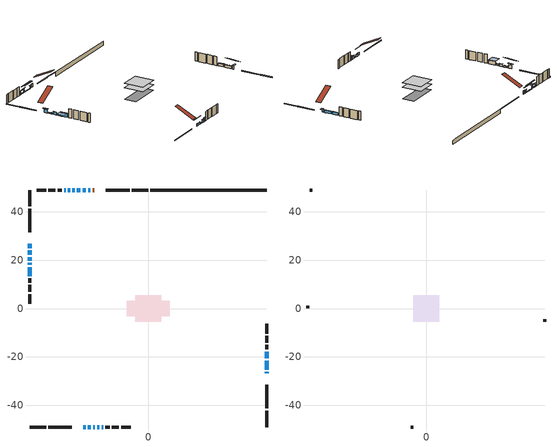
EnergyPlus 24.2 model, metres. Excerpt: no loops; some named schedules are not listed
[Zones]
conditioned space
 floor adiabatic (AdiabaticFloorConstruction): -5.48,-5.48 -5.48,5.48 5.48,5.48 5.48,-5.48 z3.05
 floor foundation (Slab1 construction): -8.9,-3.14 -8.9,3.14 8.9,3.14 8.9,-3.14 z-1.6
 wall outside (RimJoist1 construction): -0.05,49.04 -6.79,49.04 / -49.04,-49.04 -42.3,-49.04 / -49.04,49.04 -49.04,42.3 / 49.04,-49.04 49.04,-42.3 z0.61:0.91
 wall outside (RimJoist2 construction): -7.72,49.04 -17.53,49.04 / -41.37,-49.04 -31.55,-49.04 / -49.04,41.37 -49.04,31.55 / 49.04,-41.37 49.04,-31.55 z0.61:0.91
 wall outside (AdiabaticWallConstruction 1): -22.29,49.04 -23.01,49.04 z0.61:2.64
 wall outside (AdiabaticWallConstruction): 49.04,-26.8 49.04,-26.19 / -49.04,26.8 -49.04,24.97 / -19.33,-49.04 -18.72,-49.04 z0.61:2.44; -26.8,-49.04 -25.88,-49.04 / -23.94,49.04 -24.86,49.04 / -21.17,-49.04 -20.25,-49.04 / -49.04,21.29 -49.04,19.86 / 49.04,-25.26 49.04,-21.6 / 49.04,-20.68 49.04,-17.83 / -30.48,49.04 -31.4,49.04 z0.61:2.03; -24.96,-49.04 -23.74,-49.04 z0.61:1.68; -22.81,-49.04 -22.1,-49.04 / -25.78,49.04 -27.2,49.04 / -28.13,49.04 -29.55,49.04 z0.61:0.92; -49.04,24.04 -49.04,22.21 z0.61:1.22; -49.04,18.93 -49.04,18.02 / -34.17,49.04 -34.78,49.04 z0.61:1.53; -32.32,49.04 -33.24,49.04 z0.61:1.07; -49.04,17.09 -49.04,13.43 z0.61:2.64
 wall outside (Wall1 construction): -35.71,49.04 -37.54,49.04 / -17.79,-49.04 -15.96,-49.04 / -49.04,12.5 -49.04,10.67 / 49.04,-16.9 49.04,-15.07 z0.61:5.49
 wall outside (Wall2 construction): -38.47,49.04 -41.32,49.04 / -15.03,-49.04 -12.18,-49.04 / -49.04,9.74 -49.04,6.89 / 49.04,-14.14 49.04,-11.29 z0.61:5.49
 wall outside (Wall3 construction): -42.25,49.04 -46.24,49.04 / -11.25,-49.04 -7.25,-49.04 / -49.04,5.96 -49.04,1.97 / 49.04,-10.36 49.04,-6.37 z0.61:5.49
 wall foundation (FoundationWall1 construction): 0.88,49.04,-1.6 0.88,49.04,0.61 44.22,49.04,0.61 44.22,49.04,0.43 49.04,49.04,0.43 49.04,49.04,-1.6
 window (WindowConstruction 15): 49.04,-26.8 49.04,-26.19 z0.61:2.44
 window (WindowConstruction 6): -26.8,-49.04 -25.89,-49.04 z0.61:2.03
 window (WindowConstruction 7): -24.96,-49.04 -23.74,-49.04 z0.61:1.68
 window (WindowConstruction 8): -22.81,-49.04 -22.1,-49.04 z0.61:0.91
 window (WindowConstruction 9): -49.04,26.8 -49.04,24.97 z0.61:2.44
 window (WindowConstruction 10): -49.04,24.04 -49.04,22.21 z0.61:1.22
 window (WindowConstruction 11): -23.94,49.04 -24.85,49.04 z0.61:2.03
 window (WindowConstruction 12): -21.17,-49.04 -20.26,-49.04 z0.61:2.03
 window (WindowConstruction 13): -49.04,21.28 -49.04,19.86 z0.61:2.03
 window (WindowConstruction 14): -49.04,18.93 -49.04,18.02 z0.61:1.52
 window (WindowConstruction 16): -19.33,-49.04 -18.72,-49.04 z0.61:2.44
 window (WindowConstruction 17): -25.78,49.04 -27.2,49.04 z0.61:0.91
 window (WindowConstruction 18): -28.13,49.04 -29.55,49.04 z0.61:0.91
 window (WindowConstruction): 49.04,-25.26 49.04,-21.6 z0.61:2.03
 window (WindowConstruction 1): 49.04,-20.68 49.04,-17.83 z0.61:2.03
 window (WindowConstruction 2): -30.48,49.04 -31.4,49.04 z0.61:2.03
 window (WindowConstruction 3): -32.33,49.04 -33.24,49.04 z0.61:1.07
 window (WindowConstruction 4): -34.17,49.04 -34.78,49.04 z0.61:1.52
 window (WindowConstruction 5): -49.04,17.09 -49.04,13.43 z0.61:2.64
 door (Door): -22.29,49.04 -23.01,49.04 z0.61:2.64
 ceiling adiabatic (AdiabaticFloorConstruction): 5.48,-5.48 5.48,5.48 -5.48,5.48 -5.48,-5.48 z3.05
attic - vented
 floor to conditioned space (Floor1 construction Reversed): -5.48,-5.48 -5.48,5.48 5.48,5.48 5.48,-5.48 z5.49
 wall outside (Wall4 construction): -47.17,49.04 -48.11,49.04 / -6.33,-49.04 -5.39,-49.04 / -49.04,1.04 -49.04,0.1 / 49.04,-5.44 49.04,-4.5 z0.61:5.49
 roof outside (Roof1 construction): -21.36,49.04,5.49 -21.36,38.68,10.67 -18.46,38.68,10.67 -18.46,49.04,5.49; -27.73,-49.04,5.49 -27.73,-38.68,10.67 -30.63,-38.68,10.67 -30.63,-49.04,5.49; -49.04,27.73,5.49 -38.68,27.73,10.67 -38.68,30.63,10.67 -49.04,30.63,5.49; 49.04,-27.73,5.49 38.68,-27.73,10.67 38.68,-30.63,10.67 49.04,-30.63,5.49
shading: 49.04,-26.01 49.04,-26.98 50.87,-26.98 50.87,-26.01 z2.62; -22.84,-49.04 -29.85,-49.04 -29.85,-49.22 -22.84,-49.22 z5.08; -23.56,-49.04 -25.14,-49.04 -25.14,-49.34 -23.56,-49.34 z1.86; -21.92,-49.04 -22.99,-49.04 -22.99,-49.34 -21.92,-49.34 z1.09; -49.04,24.36 -49.04,27.41 -49.65,27.41 -49.65,24.36 z3.05; -49.04,22.12 -49.04,24.13 -49.65,24.13 -49.65,22.12 z1.31; -25.15,49.04 -23.64,49.04 -23.64,49.22 -25.15,49.22 z2.33; -19.96,-49.04 -21.47,-49.04 -21.47,-49.22 -19.96,-49.22 z2.33; -49.04,19.68 -49.04,21.46 -49.22,21.46 -49.22,19.68 z2.21; -49.04,17.84 -49.04,19.11 -49.22,19.11 -49.22,17.84 z1.7; -18.54,-49.04 -19.51,-49.04 -19.51,-49.65 -18.54,-49.65 z2.62; -30.25,49.04 -22.73,49.04 -22.73,49.22 -30.25,49.22 z3.97; -33.21,49.04 -24.47,49.04 -24.47,49.22 -33.21,49.22 z4.58; 49.04,-21.51 49.04,-25.35 49.65,-25.35 49.65,-21.51 z2.12; 49.04,-17.74 49.04,-20.77 49.65,-20.77 49.65,-17.74 z2.12; -32.31,49.04 -29.57,49.04 -29.57,49.22 -32.31,49.22 z2.94; -34.76,49.04 -30.8,49.04 -30.8,49.22 -34.76,49.22 z2.59; -34.96,49.04 -33.99,49.04 -33.99,49.34 -34.96,49.34 z1.7; -49.04,13.25 -49.04,17.27 -52.7,17.27 -52.7,13.25 z2.82
[Building]
Building 1: Terrain=Suburbs
[Site:Location]
Windsor AP_ON: Latitude {deg}=42.28; Longitude {deg}=-82.96; Time Zone {hr}=-5; Elevation {m}=190; Keep Site Location Information=Yes
[Site:GroundTemperature:Shallow]
6.34957, 4.46684, 4.31606, 5.20952, 8.79623, 12.3662, 15.4612, 17.4219, 17.5884, 15.9938, 12.9777, 9.51722
[Site:WaterMainsTemperature]
Calculation Method=Schedule; Temperature Schedule=mains temperature schedule
[Material] Roughness=Rough; Thermal Absorptance=0.9
Name | Thickness {m} | Conductivity {W/m-K} | Density {kg/m3} | Specific Heat {J/kg-K} | Solar Absorptance | Visible Absorptance
asphalt or fiberglass shingles | 0.00635 | 0.162714 | 1121.4 | 1465.45 | 0.4 | 0.4
ceiling loosefill ins | 0.169333 | 0.0480833 | 16.02 | 1046.75 | 0.7 | 0.7
ceiling stud and cavity | 0.1397 | 0.483755 | 65.682 | 1177.47 | 0.7 | 0.7
concrete 4.0 in. | 0.1016 | 1.803125 | 2242.8 | 837.4 | 0.7 | 0.7
concrete 8.0 in. | 0.2032 | 1.803125 | 2242.8 | 837.4 | 0.7 | 0.7
door material | 0.04445 | 0.053851 | 512.64 | 1214.23 | 0.7 | 0.7
exterior vertical ins | 0.108984 | 0.029427 | 32.04 | 1214.23 | 0.7 | 0.7
floor covering | 0.0127 | 0.0433444 | 54.468 | 1339.84 | 0.6 | 0.6
floor rigid ins; wall rigid ins | 0.512978 | 0.029427 | 32.04 | 1214.23 | 0.7 | 0.7
floor stud and cavity | 0.1397 | 1.75129 | 37.0049 | 1207.88 | 0.7 | 0.7
furniture material conditioned space 1 | 0.1524 | 0.115458 | 640.8 | 1214.23 | 0.6 | 0.6
gypsum board | 0.0127 | 0.160291 | 801 | 837.4 | 0.6 | 0.6
gypsum board 1 | 0.0127 | 0.160291 | 801 | 837.4 | 0.7 | 0.7
osb sheathing 0.5 in. | 0.0127 | 0.115458 | 512.64 | 1214.23 | 0.7 | 0.7
osb sheathing 0.75 in. | 0.01905 | 0.115458 | 512.64 | 1214.23 | 0.7 | 0.7
osb sheathing 2.0 in. | 0.0508 | 0.115458 | 512.64 | 1214.23 | 0.7 | 0.7
rim joist rigid ins | 0.051816 | 0.029427 | 32.04 | 1214.23 | 0.7 | 0.7
rim joist stud and cavity | 0.0508 | 0.241261 | 125.044 | 1163.47 | 0.6 | 0.6
rim joist stud and cavity 1 | 0.0508 | 0.632955 | 125.044 | 1163.47 | 0.6 | 0.6
wall stud and cavity | 0.1397 | 0.081123 | 139.0536 | 1170.24 | 0.7 | 0.7
wall stud and cavity 1 | 0.1397 | 0.100175 | 139.0536 | 1170.24 | 0.7 | 0.7
wall stud and cavity 2 | 0.1397 | 0.0819611 | 139.0536 | 1170.24 | 0.7 | 0.7
wall stud and cavity 3 | 0.0889 | 6.9971 | 50.32683 | 1063.81 | 0.6 | 0.6
wall stud and cavity 4 | 0.0889 | 0.380278 | 52.3479 | 1209.89 | 0.7 | 0.7
wall stud and cavity 5 | 0.0889 | 0.391764 | 83.0341 | 1211.67 | 0.7 | 0.7
wood siding | 0.0254 | 0.102417 | 544.68 | 1172.36 | 0.4 | 0.4
wood siding 1 | 0.00254 | 0.102417 | 544.68 | 1172.36 | 0.4 | 0.4
wood siding 2; wood siding 3; wood siding 4 | 0.0254 | 0.102417 | 544.68 | 1172.36 | 0.7 | 0.7
[WindowMaterial:SimpleGlazingSystem]
Name | U-Factor {W/m2-K} | Solar Heat Gain Coefficient
WindowMaterial | 2.17013 | 0.66
WindowMaterial 1 | 2.18206 | 0.65
WindowMaterial 10 | 2.4035 | 0.55
WindowMaterial 11 | 2.57724 | 0.47
WindowMaterial 12 | 2.3524 | 0.59
WindowMaterial 13 | 2.847517 | 0.29
WindowMaterial 2 | 2.46539 | 0.52
WindowMaterial 3 | 2.70386 | 0.39
WindowMaterial 4 | 2.53579 | 0.47
WindowMaterial 5 | 2.398955 | 0.56
WindowMaterial 6 | 2.515354 | 0.49
WindowMaterial 7 | 2.685694 | 0.26
WindowMaterial 8 | 2.32571 | 0.59
WindowMaterial 9 | 2.51649 | 0.49
[Construction]
AdiabaticFloorConstruction: floor stud and cavity, floor rigid ins, osb sheathing 0.75 in., floor covering
AdiabaticWallConstruction: wood siding 3, wall rigid ins, wall stud and cavity 4, gypsum board
AdiabaticWallConstruction 1: wood siding 4, wall rigid ins, wall stud and cavity 4, gypsum board
Door: door material
Floor1 construction Reversed: gypsum board, ceiling stud and cavity, ceiling loosefill ins
FoundationWall1 construction: concrete 8.0 in., gypsum board 1
furniture construction conditioned space 1: furniture material conditioned space 1
PartitionWallConstruction: gypsum board, wall stud and cavity 5, gypsum board
RimJoist1 construction: wood siding 2, rim joist rigid ins, osb sheathing 2.0 in., rim joist stud and cavity
RimJoist2 construction: wood siding 2, osb sheathing 2.0 in., rim joist stud and cavity 1
Roof1 construction: asphalt or fiberglass shingles
Slab1 construction: concrete 4.0 in.
Wall1 construction: wood siding, osb sheathing 0.5 in., wall stud and cavity, gypsum board
Wall2 construction: wood siding, osb sheathing 0.5 in., wall stud and cavity 1, gypsum board
Wall3 construction: wood siding, osb sheathing 0.5 in., wall stud and cavity 2, gypsum board
Wall4 construction: wood siding 1, wall stud and cavity 3
WindowConstruction: WindowMaterial
WindowConstruction 1: WindowMaterial 1
WindowConstruction 10: WindowMaterial 9
WindowConstruction 11; WindowConstruction 12; WindowConstruction 2; WindowConstruction 6: WindowMaterial 2
WindowConstruction 13: WindowMaterial 10
WindowConstruction 14: WindowMaterial 11
WindowConstruction 15; WindowConstruction 16: WindowMaterial 12
WindowConstruction 17; WindowConstruction 18: WindowMaterial 13
WindowConstruction 3: WindowMaterial 3
WindowConstruction 4: WindowMaterial 4
WindowConstruction 5: WindowMaterial 5
WindowConstruction 7: WindowMaterial 6
WindowConstruction 8: WindowMaterial 7
WindowConstruction 9: WindowMaterial 8
[Zone] Multiplier=1; Part of Total Floor Area=Yes
Name | Volume {m3}
attic - vented | 98.0163
conditioned space | 793.9
[Space]
Name | Zone | Volume {m3}
attic - vented 1 | attic - vented | 98.0163
conditioned space 1 | conditioned space | 793.9
[ZoneInfiltration:EffectiveLeakageArea]
infil attic - vented 1: Zone or Space=attic - vented 1; Schedule=Always On Discrete; Effective Air Leakage Area {cm2}=5334.67; Stack Coefficient=0.00069938; Wind Coefficient=1.7868e-05
[ZoneMixing]
whole house fan mix: Zone or Space=attic - vented; Schedule=Always On Continuous; Design Flow Rate Calculation Method=Flow/Zone; Design Flow Rate {m3/s}=0; Source Zone or Space=conditioned space
[SurfaceProperty:ExposedFoundationPerimeter]
Slab1: Exposed Perimeter Calculation Method=TotalExposedPerimeter; Total Exposed Perimeter {m}=48.159
[InternalMass] Zone or ZoneList=conditioned space; Space or SpaceList=conditioned space 1
Name | Construction | Surface Area {m2}
furniture mass conditioned space 1 | furniture construction conditioned space 1 | 92.76
partition wall mass | PartitionWallConstruction | 231.9
[Lights]
interior lighting: Zone or ZoneList or Space or SpaceList=conditioned space 1; Schedule=interior lighting schedule; Design Level Calculation Method=LightingLevel; Lighting Level {W}=343.2; Return Air Fraction=0; Fraction Radiant=0.6; Fraction Visible=0.2; Fraction Replaceable=1
[People]
occupants: Zone or ZoneList or Space or SpaceList=conditioned space 1; Number of People Schedule=occupants schedule; Number of People Calculation Method=People; Number of People=3; Fraction Radiant=0.314171; Sensible Heat Fraction=0.56303; Activity Level Schedule=occupants activity schedule; Carbon Dioxide Generation Rate {m3/s-W}=0; Enable ASHRAE 55 Comfort Warnings=No; Mean Radiant Temperature Calculation Type=EnclosureAveraged
[ElectricEquipment] Zone or ZoneList or Space or SpaceList=conditioned space 1; Design Level Calculation Method=EquipmentLevel
Name | Schedule | Design Level {W} | Fraction Latent | Fraction Radiant | Fraction Lost
clothes dryer | clothes dryer schedule | 140.772 | 0.015 | 0.081 | 0.85
clothes washer | clothes washer schedule | 32.1985 | 0.03 | 0.162 | 0.7
cooking range | cooking range schedule | 215.147 | 0.08 | 0.432 | 0.2
dishwasher | dishwasher schedule | 66.8632 | 0.3 | 0.18 | 0.4
fridge | fridge schedule | 72.9452 | 0 | 0.6 | 0
mech vent bath fan 0 | mech vent bath fan 0 schedule | 50.2 | 0 | 0 | 1
mech vent bath fan 1 | mech vent bath fan 1 schedule | 50.2 | 0 | 0 | 1
mech vent house fan | mech vent house fan schedule | 0 | 0 | 0 | 1
mech vent house fan cfis | mech vent house fan cfis schedule | 0 | 0 | 0 | 0
mech vent range fan 0 | mech vent range fan 0 schedule | 57 | 0 | 0 | 1
misc plug loads | misc plug loads schedule | 494.7 | 0.045 | 0.513 | 0.1
whole house fan | Always On Discrete | 0 | 0 | 0 | 1
[OtherEquipment] Zone or ZoneList or Space or SpaceList=conditioned space 1; Design Level Calculation Method=EquipmentLevel
Name | Fuel Type | Schedule | Design Level {W} | Fraction Latent | Fraction Radiant | Fraction Lost
clothes dryer 1 | Electricity | clothes dryer schedule | 0 | 0.015 | 0.081 | 0.85
cooking range 1 | Electricity | cooking range schedule | 0 | 0.08 | 0.432 | 0.2
general water use latent | None | general water use schedule | 62.594 | 1 | 0 | 0
general water use sensible | None | general water use schedule | -61.6891 | 0 | 0.6 | 0
mech vent house fan latent load | None | Always On Discrete | 0 | 1 | 0 | 0
mech vent house fan sensible load | None | Always On Discrete | 0 | 0 | 0 | 0
water heater energy adjustment1 | NaturalGas | Always On Discrete | 0.01 | 0 | 0 | 1
[ZoneInfiltration:DesignFlowRate] Zone or ZoneList or Space or SpaceList=conditioned space 1; Schedule=Always On Discrete; Design Flow Rate Calculation Method=Flow/Zone; Design Flow Rate {m3/s}=0
infil flow; natural vent flow; whole house fan flow
[Foundation:Kiva]
Foundation Kiva 1: Initial Indoor Air Temperature {C}=18; Wall Height Above Grade {m}=0.610027; Wall Depth Below Slab {m}=0.2032; Custom Block Material Name 1=exterior vertical ins; Custom Block Depth 1 {m}=2.21001; Custom Block X Position 1 {m}=0.2159; Custom Block Z Position 1 {m}=0
[Foundation:Kiva:Settings]
Soil Conductivity {W/m-K}=0.849921; Soil Density {kg/m3}=1842.3; Soil Specific Heat {J/kg-K}=418.7; Ground Solar Absorptivity=0.9; Ground Thermal Absorptivity=0.9; Ground Surface Roughness {m}=0.03; Far-Field Width {m}=40; Deep-Ground Boundary Condition=ZeroFlux; Deep-Ground Depth {m}=40; Minimum Cell Dimension {m}=0.2; Maximum Cell Growth Coefficient=3; Simulation Timestep=Timestep
[Exterior:Lights]
exterior lighting: Schedule=exterior lighting schedule; Design Level {W}=75.6
[Schedule:Constant]
Name | Hourly Value
Always On Continuous; mech vent house fan schedule; mech vent house fan cfis schedule; Always On Discrete | 1
occupants activity schedule | 117.228
fridge schedule | 0
[Schedule:Week:Daily]
interior lighting schedule Week Rule - Jan1-Jan27: interior lighting schedule day, interior lighting schedule day, interior lighting schedule day, interior lighting schedule day, interior lighting schedule day, interior lighting schedule day, interior lighting schedule day, interior lighting schedule default day, interior lighting schedule default day, interior lighting schedule default day, interior lighting schedule default day, interior lighting schedule default day
interior lighting schedule Week Rule - Jan28-Feb3: interior lighting schedule day, interior lighting schedule day, interior lighting schedule day, interior lighting schedule day, interior lighting schedule day 1, interior lighting schedule day 1, interior lighting schedule day 1, interior lighting schedule default day, interior lighting schedule default day, interior lighting schedule default day, interior lighting schedule default day, interior lighting schedule default day
interior lighting schedule Week Rule - Feb4-Feb24: interior lighting schedule day 1, interior lighting schedule day 1, interior lighting schedule day 1, interior lighting schedule day 1, interior lighting schedule day 1, interior lighting schedule day 1, interior lighting schedule day 1, interior lighting schedule default day, interior lighting schedule default day, interior lighting schedule default day, interior lighting schedule default day, interior lighting schedule default day
interior lighting schedule Week Rule - Feb25-Mar3: interior lighting schedule day 1, interior lighting schedule day 1, interior lighting schedule day 1, interior lighting schedule day 1, interior lighting schedule day 2, interior lighting schedule day 2, interior lighting schedule day 2, interior lighting schedule default day, interior lighting schedule default day, interior lighting schedule default day, interior lighting schedule default day, interior lighting schedule default day
interior lighting schedule Week Rule - Mar4-Mar31: interior lighting schedule day 2, interior lighting schedule day 2, interior lighting schedule day 2, interior lighting schedule day 2, interior lighting schedule day 2, interior lighting schedule day 2, interior lighting schedule day 2, interior lighting schedule default day, interior lighting schedule default day, interior lighting schedule default day, interior lighting schedule default day, interior lighting schedule default day
interior lighting schedule Week Rule - Apr1-Apr28: interior lighting schedule day 3, interior lighting schedule day 3, interior lighting schedule day 3, interior lighting schedule day 3, interior lighting schedule day 3, interior lighting schedule day 3, interior lighting schedule day 3, interior lighting schedule default day, interior lighting schedule default day, interior lighting schedule default day, interior lighting schedule default day, interior lighting schedule default day
interior lighting schedule Week Rule - Apr29-May5: interior lighting schedule day 3, interior lighting schedule day 3, interior lighting schedule day 4, interior lighting schedule day 4, interior lighting schedule day 4, interior lighting schedule day 4, interior lighting schedule day 4, interior lighting schedule default day, interior lighting schedule default day, interior lighting schedule default day, interior lighting schedule default day, interior lighting schedule default day
interior lighting schedule Week Rule - May6-May26: interior lighting schedule day 4, interior lighting schedule day 4, interior lighting schedule day 4, interior lighting schedule day 4, interior lighting schedule day 4, interior lighting schedule day 4, interior lighting schedule day 4, interior lighting schedule default day, interior lighting schedule default day, interior lighting schedule default day, interior lighting schedule default day, interior lighting schedule default day
interior lighting schedule Week Rule - May27-Jun2: interior lighting schedule day 4, interior lighting schedule day 4, interior lighting schedule day 4, interior lighting schedule day 4, interior lighting schedule day 4, interior lighting schedule day 5, interior lighting schedule day 5, interior lighting schedule default day, interior lighting schedule default day, interior lighting schedule default day, interior lighting schedule default day, interior lighting schedule default day
interior lighting schedule Week Rule - Jun3-Jun30: interior lighting schedule day 5, interior lighting schedule day 5, interior lighting schedule day 5, interior lighting schedule day 5, interior lighting schedule day 5, interior lighting schedule day 5, interior lighting schedule day 5, interior lighting schedule default day, interior lighting schedule default day, interior lighting schedule default day, interior lighting schedule default day, interior lighting schedule default day
interior lighting schedule Week Rule - Jul1-Jul28: interior lighting schedule day 6, interior lighting schedule day 6, interior lighting schedule day 6, interior lighting schedule day 6, interior lighting schedule day 6, interior lighting schedule day 6, interior lighting schedule day 6, interior lighting schedule default day, interior lighting schedule default day, interior lighting schedule default day, interior lighting schedule default day, interior lighting schedule default day
interior lighting schedule Week Rule - Jul29-Aug4: interior lighting schedule day 6, interior lighting schedule day 6, interior lighting schedule day 6, interior lighting schedule day 7, interior lighting schedule day 7, interior lighting schedule day 7, interior lighting schedule day 7, interior lighting schedule default day, interior lighting schedule default day, interior lighting schedule default day, interior lighting schedule default day, interior lighting schedule default day
interior lighting schedule Week Rule - Aug5-Aug25: interior lighting schedule day 7, interior lighting schedule day 7, interior lighting schedule day 7, interior lighting schedule day 7, interior lighting schedule day 7, interior lighting schedule day 7, interior lighting schedule day 7, interior lighting schedule default day, interior lighting schedule default day, interior lighting schedule default day, interior lighting schedule default day, interior lighting schedule default day
interior lighting schedule Week Rule - Aug26-Sep1: interior lighting schedule day 7, interior lighting schedule day 7, interior lighting schedule day 7, interior lighting schedule day 7, interior lighting schedule day 7, interior lighting schedule day 7, interior lighting schedule day 8, interior lighting schedule default day, interior lighting schedule default day, interior lighting schedule default day, interior lighting schedule default day, interior lighting schedule default day
interior lighting schedule Week Rule - Sep2-Sep29: interior lighting schedule day 8, interior lighting schedule day 8, interior lighting schedule day 8, interior lighting schedule day 8, interior lighting schedule day 8, interior lighting schedule day 8, interior lighting schedule day 8, interior lighting schedule default day, interior lighting schedule default day, interior lighting schedule default day, interior lighting schedule default day, interior lighting schedule default day
interior lighting schedule Week Rule - Sep30-Oct6: interior lighting schedule day 8, interior lighting schedule day 9, interior lighting schedule day 9, interior lighting schedule day 9, interior lighting schedule day 9, interior lighting schedule day 9, interior lighting schedule day 9, interior lighting schedule default day, interior lighting schedule default day, interior lighting schedule default day, interior lighting schedule default day, interior lighting schedule default day
interior lighting schedule Week Rule - Oct7-Oct27: interior lighting schedule day 9, interior lighting schedule day 9, interior lighting schedule day 9, interior lighting schedule day 9, interior lighting schedule day 9, interior lighting schedule day 9, interior lighting schedule day 9, interior lighting schedule default day, interior lighting schedule default day, interior lighting schedule default day, interior lighting schedule default day, interior lighting schedule default day
interior lighting schedule Week Rule - Oct28-Nov3: interior lighting schedule day 9, interior lighting schedule day 9, interior lighting schedule day 9, interior lighting schedule day 9, interior lighting schedule day 10, interior lighting schedule day 10, interior lighting schedule day 10, interior lighting schedule default day, interior lighting schedule default day, interior lighting schedule default day, interior lighting schedule default day, interior lighting schedule default day
interior lighting schedule Week Rule - Nov4-Nov24: interior lighting schedule day 10, interior lighting schedule day 10, interior lighting schedule day 10, interior lighting schedule day 10, interior lighting schedule day 10, interior lighting schedule day 10, interior lighting schedule day 10, interior lighting schedule default day, interior lighting schedule default day, interior lighting schedule default day, interior lighting schedule default day, interior lighting schedule default day
interior lighting schedule Week Rule - Nov25-Dec1: interior lighting schedule day 10, interior lighting schedule day 10, interior lighting schedule day 10, interior lighting schedule day 10, interior lighting schedule day 10, interior lighting schedule day 10, interior lighting schedule day 11, interior lighting schedule default day, interior lighting schedule default day, interior lighting schedule default day, interior lighting schedule default day, interior lighting schedule default day
interior lighting schedule Week Rule - Dec2-Dec31: interior lighting schedule day 11, interior lighting schedule day 11, interior lighting schedule day 11, interior lighting schedule day 11, interior lighting schedule day 11, interior lighting schedule day 11, interior lighting schedule day 11, interior lighting schedule default day, interior lighting schedule default day, interior lighting schedule default day, interior lighting schedule default day, interior lighting schedule default day
occupants schedule Week Rule - Jan1-Dec31: occupants schedule day, occupants schedule day, occupants schedule day, occupants schedule day, occupants schedule day, occupants schedule day, occupants schedule day, occupants schedule default day, occupants schedule default day, occupants schedule default day, occupants schedule default day, occupants schedule default day
clothes dryer schedule Week Rule - Jan1-Dec31: clothes dryer schedule day, clothes dryer schedule day, clothes dryer schedule day, clothes dryer schedule day, clothes dryer schedule day, clothes dryer schedule day, clothes dryer schedule day, clothes dryer schedule default day, clothes dryer schedule default day, clothes dryer schedule default day, clothes dryer schedule default day, clothes dryer schedule default day
clothes washer schedule Week Rule - Jan1-Dec31: clothes washer schedule day, clothes washer schedule day, clothes washer schedule day, clothes washer schedule day, clothes washer schedule day, clothes washer schedule day, clothes washer schedule day, clothes washer schedule default day, clothes washer schedule default day, clothes washer schedule default day, clothes washer schedule default day, clothes washer schedule default day
cooking range schedule Week Rule - Jan1-Dec31: cooking range schedule day, cooking range schedule day, cooking range schedule day, cooking range schedule day, cooking range schedule day, cooking range schedule day, cooking range schedule day, cooking range schedule default day, cooking range schedule default day, cooking range schedule default day, cooking range schedule default day, cooking range schedule default day
dishwasher schedule Week Rule - Jan1-Dec31: dishwasher schedule day, dishwasher schedule day, dishwasher schedule day, dishwasher schedule day, dishwasher schedule day, dishwasher schedule day, dishwasher schedule day, dishwasher schedule default day, dishwasher schedule default day, dishwasher schedule default day, dishwasher schedule default day, dishwasher schedule default day
mech vent bath fan 0 schedule Week Rule - Jan1-Dec31: mech vent bath fan 0 schedule day, mech vent bath fan 0 schedule day, mech vent bath fan 0 schedule day, mech vent bath fan 0 schedule day, mech vent bath fan 0 schedule day, mech vent bath fan 0 schedule day, mech vent bath fan 0 schedule day, mech vent bath fan 0 schedule default day, mech vent bath fan 0 schedule default day, mech vent bath fan 0 schedule default day, mech vent bath fan 0 schedule default day, mech vent bath fan 0 schedule default day
mech vent bath fan 1 schedule Week Rule - Jan1-Dec31: mech vent bath fan 1 schedule day, mech vent bath fan 1 schedule day, mech vent bath fan 1 schedule day, mech vent bath fan 1 schedule day, mech vent bath fan 1 schedule day, mech vent bath fan 1 schedule day, mech vent bath fan 1 schedule day, mech vent bath fan 1 schedule default day, mech vent bath fan 1 schedule default day, mech vent bath fan 1 schedule default day, mech vent bath fan 1 schedule default day, mech vent bath fan 1 schedule default day
mech vent range fan 0 schedule Week Rule - Jan1-Dec31: mech vent range fan 0 schedule day, mech vent range fan 0 schedule day, mech vent range fan 0 schedule day, mech vent range fan 0 schedule day, mech vent range fan 0 schedule day, mech vent range fan 0 schedule day, mech vent range fan 0 schedule day, mech vent range fan 0 schedule default day, mech vent range fan 0 schedule default day, mech vent range fan 0 schedule default day, mech vent range fan 0 schedule default day, mech vent range fan 0 schedule default day
misc plug loads schedule Week Rule - Jan1-Dec31: misc plug loads schedule day, misc plug loads schedule day, misc plug loads schedule day, misc plug loads schedule day, misc plug loads schedule day, misc plug loads schedule day, misc plug loads schedule day, misc plug loads schedule default day, misc plug loads schedule default day, misc plug loads schedule default day, misc plug loads schedule default day, misc plug loads schedule default day
general water use schedule Week Rule - Jan1-Dec31: general water use schedule day, general water use schedule day, general water use schedule day, general water use schedule day, general water use schedule day, general water use schedule day, general water use schedule day, general water use schedule default day, general water use schedule default day, general water use schedule default day, general water use schedule default day, general water use schedule default day
exterior lighting schedule Week Rule - Jan1-Jan27: exterior lighting schedule day, exterior lighting schedule day, exterior lighting schedule day, exterior lighting schedule day, exterior lighting schedule day, exterior lighting schedule day, exterior lighting schedule day, exterior lighting schedule default day, exterior lighting schedule default day, exterior lighting schedule default day, exterior lighting schedule default day, exterior lighting schedule default day
exterior lighting schedule Week Rule - Jan28-Feb3: exterior lighting schedule day, exterior lighting schedule day, exterior lighting schedule day, exterior lighting schedule day, exterior lighting schedule day 1, exterior lighting schedule day 1, exterior lighting schedule day 1, exterior lighting schedule default day, exterior lighting schedule default day, exterior lighting schedule default day, exterior lighting schedule default day, exterior lighting schedule default day
exterior lighting schedule Week Rule - Feb4-Feb24: exterior lighting schedule day 1, exterior lighting schedule day 1, exterior lighting schedule day 1, exterior lighting schedule day 1, exterior lighting schedule day 1, exterior lighting schedule day 1, exterior lighting schedule day 1, exterior lighting schedule default day, exterior lighting schedule default day, exterior lighting schedule default day, exterior lighting schedule default day, exterior lighting schedule default day
exterior lighting schedule Week Rule - Feb25-Mar3: exterior lighting schedule day 1, exterior lighting schedule day 1, exterior lighting schedule day 1, exterior lighting schedule day 1, exterior lighting schedule day 2, exterior lighting schedule day 2, exterior lighting schedule day 2, exterior lighting schedule default day, exterior lighting schedule default day, exterior lighting schedule default day, exterior lighting schedule default day, exterior lighting schedule default day
exterior lighting schedule Week Rule - Mar4-Mar31: exterior lighting schedule day 2, exterior lighting schedule day 2, exterior lighting schedule day 2, exterior lighting schedule day 2, exterior lighting schedule day 2, exterior lighting schedule day 2, exterior lighting schedule day 2, exterior lighting schedule default day, exterior lighting schedule default day, exterior lighting schedule default day, exterior lighting schedule default day, exterior lighting schedule default day
exterior lighting schedule Week Rule - Apr1-Apr28: exterior lighting schedule day 3, exterior lighting schedule day 3, exterior lighting schedule day 3, exterior lighting schedule day 3, exterior lighting schedule day 3, exterior lighting schedule day 3, exterior lighting schedule day 3, exterior lighting schedule default day, exterior lighting schedule default day, exterior lighting schedule default day, exterior lighting schedule default day, exterior lighting schedule default day
exterior lighting schedule Week Rule - Apr29-May5: exterior lighting schedule day 3, exterior lighting schedule day 3, exterior lighting schedule day 4, exterior lighting schedule day 4, exterior lighting schedule day 4, exterior lighting schedule day 4, exterior lighting schedule day 4, exterior lighting schedule default day, exterior lighting schedule default day, exterior lighting schedule default day, exterior lighting schedule default day, exterior lighting schedule default day
exterior lighting schedule Week Rule - May6-May26: exterior lighting schedule day 4, exterior lighting schedule day 4, exterior lighting schedule day 4, exterior lighting schedule day 4, exterior lighting schedule day 4, exterior lighting schedule day 4, exterior lighting schedule day 4, exterior lighting schedule default day, exterior lighting schedule default day, exterior lighting schedule default day, exterior lighting schedule default day, exterior lighting schedule default day
exterior lighting schedule Week Rule - May27-Jun2: exterior lighting schedule day 4, exterior lighting schedule day 4, exterior lighting schedule day 4, exterior lighting schedule day 4, exterior lighting schedule day 4, exterior lighting schedule day 5, exterior lighting schedule day 5, exterior lighting schedule default day, exterior lighting schedule default day, exterior lighting schedule default day, exterior lighting schedule default day, exterior lighting schedule default day
exterior lighting schedule Week Rule - Jun3-Jun30: exterior lighting schedule day 5, exterior lighting schedule day 5, exterior lighting schedule day 5, exterior lighting schedule day 5, exterior lighting schedule day 5, exterior lighting schedule day 5, exterior lighting schedule day 5, exterior lighting schedule default day, exterior lighting schedule default day, exterior lighting schedule default day, exterior lighting schedule default day, exterior lighting schedule default day
[Schedule:Year]
interior lighting schedule: interior lighting schedule Week Rule - Jan1-Jan27, 1, 1, 1, 27, interior lighting schedule Week Rule - Jan28-Feb3, 1, 28, 2, 3, interior lighting schedule Week Rule - Feb4-Feb24, 2, 4, 2, 24, interior lighting schedule Week Rule - Feb25-Mar3, 2, 25, 3, 3, interior lighting schedule Week Rule - Mar4-Mar31, 3, 4, 3, 31, interior lighting schedule Week Rule - Apr1-Apr28, 4, 1, 4, 28, interior lighting schedule Week Rule - Apr29-May5, 4, 29, 5, 5, interior lighting schedule Week Rule - May6-May26, 5, 6, 5, 26, interior lighting schedule Week Rule - May27-Jun2, 5, 27, 6, 2, interior lighting schedule Week Rule - Jun3-Jun30, 6, 3, 6, 30, interior lighting schedule Week Rule - Jul1-Jul28, 7, 1, 7, 28, interior lighting schedule Week Rule - Jul29-Aug4, 7, 29, 8, 4, interior lighting schedule Week Rule - Aug5-Aug25, 8, 5, 8, 25, interior lighting schedule Week Rule - Aug26-Sep1, 8, 26, 9, 1, interior lighting schedule Week Rule - Sep2-Sep29, 9, 2, 9, 29, interior lighting schedule Week Rule - Sep30-Oct6, 9, 30, 10, 6, interior lighting schedule Week Rule - Oct7-Oct27, 10, 7, 10, 27, interior lighting schedule Week Rule - Oct28-Nov3, 10, 28, 11, 3, interior lighting schedule Week Rule - Nov4-Nov24, 11, 4, 11, 24, interior lighting schedule Week Rule - Nov25-Dec1, 11, 25, 12, 1, interior lighting schedule Week Rule - Dec2-Dec31, 12, 2, 12, 31
occupants schedule: occupants schedule Week Rule - Jan1-Dec31, 1, 1, 12, 31
clothes dryer schedule: clothes dryer schedule Week Rule - Jan1-Dec31, 1, 1, 12, 31
clothes washer schedule: clothes washer schedule Week Rule - Jan1-Dec31, 1, 1, 12, 31
cooking range schedule: cooking range schedule Week Rule - Jan1-Dec31, 1, 1, 12, 31
dishwasher schedule: dishwasher schedule Week Rule - Jan1-Dec31, 1, 1, 12, 31
mech vent bath fan 0 schedule: mech vent bath fan 0 schedule Week Rule - Jan1-Dec31, 1, 1, 12, 31
mech vent bath fan 1 schedule: mech vent bath fan 1 schedule Week Rule - Jan1-Dec31, 1, 1, 12, 31
mech vent range fan 0 schedule: mech vent range fan 0 schedule Week Rule - Jan1-Dec31, 1, 1, 12, 31
misc plug loads schedule: misc plug loads schedule Week Rule - Jan1-Dec31, 1, 1, 12, 31
general water use schedule: general water use schedule Week Rule - Jan1-Dec31, 1, 1, 12, 31
exterior lighting schedule: exterior lighting schedule Week Rule - Jan1-Jan27, 1, 1, 1, 27, exterior lighting schedule Week Rule - Jan28-Feb3, 1, 28, 2, 3, exterior lighting schedule Week Rule - Feb4-Feb24, 2, 4, 2, 24, exterior lighting schedule Week Rule - Feb25-Mar3, 2, 25, 3, 3, exterior lighting schedule Week Rule - Mar4-Mar31, 3, 4, 3, 31, exterior lighting schedule Week Rule - Apr1-Apr28, 4, 1, 4, 28, exterior lighting schedule Week Rule - Apr29-May5, 4, 29, 5, 5, exterior lighting schedule Week Rule - May6-May26, 5, 6, 5, 26, exterior lighting schedule Week Rule - May27-Jun2, 5, 27, 6, 2, exterior lighting schedule Week Rule - Jun3-Jun30, 6, 3, 6, 30, exterior lighting schedule Week Rule - Jul1-Jul28, 7, 1, 7, 28, exterior lighting schedule Week Rule - Jul29-Aug4, 7, 29, 8, 4, exterior lighting schedule Week Rule - Aug5-Aug25, 8, 5, 8, 25, exterior lighting schedule Week Rule - Aug26-Sep1, 8, 26, 9, 1, exterior lighting schedule Week Rule - Sep2-Sep29, 9, 2, 9, 29, exterior lighting schedule Week Rule - Sep30-Oct6, 9, 30, 10, 6, exterior lighting schedule Week Rule - Oct7-Oct27, 10, 7, 10, 27, exterior lighting schedule Week Rule - Oct28-Nov3, 10, 28, 11, 3, exterior lighting schedule Week Rule - Nov4-Nov24, 11, 4, 11, 24, exterior lighting schedule Week Rule - Nov25-Dec1, 11, 25, 12, 1, exterior lighting schedule Week Rule - Dec2-Dec31, 12, 2, 12, 31
[Schedule:Compact]
mains temperature schedule: Through: 01/01, For: AllDays, Until: 24:00, 9.71556, Through: 01/02, For: AllDays, Until: 24:00, 9.65056, Through: 01/03, For: AllDays, Until: 24:00, 9.58667, Through: 01/04, For: AllDays, Until: 24:00, 9.52389, Through: 01/05, For: AllDays, Until: 24:00, 9.46278, Through: 01/06, For: AllDays, Until: 24:00, 9.40278, Through: 01/07, For: AllDays, Until: 24:00, 9.34444, Through: 01/08, For: AllDays, Until: 24:00, 9.28778, Through: 01/09, For: AllDays, Until: 24:00, 9.23222, Through: 01/10, For: AllDays, Until: 24:00, 9.17778, Through: 01/11, For: AllDays, Until: 24:00, 9.125, Through: 01/12, For: AllDays, Until: 24:00, 9.07389, Through: 01/13, For: AllDays, Until: 24:00, 9.02444, Through: 01/14, For: AllDays, Until: 24:00, 8.97611, Through: 01/15, For: AllDays, Until: 24:00, 8.92944, Through: 01/16, For: AllDays, Until: 24:00, 8.88444, Through: 01/17, For: AllDays, Until: 24:00, 8.84056, Through: 01/18, For: AllDays, Until: 24:00, 8.79889, Through: 01/19, For: AllDays, Until: 24:00, 8.75833, Through: 01/20, For: AllDays, Until: 24:00, 8.71944, Through: 01/21, For: AllDays, Until: 24:00, 8.68222, Through: 01/22, For: AllDays, Until: 24:00, 8.64667, Through: 01/23, For: AllDays, Until: 24:00, 8.61222, Through: 01/24, For: AllDays, Until: 24:00, 8.58, Through: 01/25, For: AllDays, Until: 24:00, 8.54944, Through: 01/26, For: AllDays, Until: 24:00, 8.52, Through: 01/27, For: AllDays, Until: 24:00, 8.49278, Through: 01/28, For: AllDays, Until: 24:00, 8.46722, Through: 01/29, For: AllDays, Until: 24:00, 8.44278, Through: 01/30, For: AllDays, Until: 24:00, 8.42056, Through: 01/31, For: AllDays, Until: 24:00, 8.39944, Through: 02/01, For: AllDays, Until: 24:00, 8.38056, Through: 02/02, For: AllDays, Until: 24:00, 8.36333, Through: 02/03, For: AllDays, Until: 24:00, 8.34778, Through: 02/04, For: AllDays, Until: 24:00, 8.33389, Through: 02/05, For: AllDays, Until: 24:00, 8.32167, Through: 02/06, For: AllDays, Until: 24:00, 8.31111, Through: 02/07, For: AllDays, Until: 24:00, 8.30222, Through: 02/08, For: AllDays, Until: 24:00, 8.295, Through: 02/09, For: AllDays, Until: 24:00, 8.29, Through: 02/10, For: AllDays, Until: 24:00, 8.28611, Through: 02/11, For: AllDays, Until: 24:00, 8.28444, Through: 02/12, For: AllDays, Until: 24:00, 8.28444, Through: 02/13, For: AllDays, Until: 24:00, 8.28611, Through: 02/14, For: AllDays, Until: 24:00, 8.28889, Through: 02/15, For: AllDays, Until: 24:00, 8.29444, Through: 02/16, For: AllDays, Until: 24:00, 8.30111, Through: 02/17, For: AllDays, Until: 24:00, 8.30944, Through: 02/18, For: AllDays, Until: 24:00, 8.31944, Through: 02/19, For: AllDays, Until: 24:00, 8.33167, Through: 02/20, For: AllDays, Until: 24:00, 8.345, Through: 02/21, For: AllDays, Until: 24:00, 8.36056, Through: 02/22, For: AllDays, Until: 24:00, 8.37778, Through: 02/23, For: AllDays, Until: 24:00, 8.39611, Through: 02/24, For: AllDays, Until: 24:00, 8.41667, Through: 02/25, For: AllDays, Until: 24:00, 8.43889, Through: 02/26, For: AllDays, Until: 24:00, 8.46278, Through: 02/27, For: AllDays, Until: 24:00, 8.48833, Through: 02/28, For: AllDays, Until: 24:00, 8.51556, Through: 03/01, For: AllDays, Until: 24:00, 8.54444, Through: 03/02, For: AllDays, Until: 24:00, 8.575, Through: 03/03, For: AllDays, Until: 24:00, 8.60667, Through: 03/04, For: AllDays, Until: 24:00, 8.64056, Through: 03/05, For: AllDays, Until: 24:00, 8.67611, Through: 03/06, For: AllDays, Until: 24:00, 8.71278, Through: 03/07, For: AllDays, Until: 24:00, 8.75167, Through: 03/08, For: AllDays, Until: 24:00, 8.79167, Through: 03/09, For: AllDays, Until: 24:00, 8.83333, Through: 03/10, For: AllDays, Until: 24:00, 8.87667, Through: 03/11, For: AllDays, Until: 24:00, 8.92167, Through: 03/12, For: AllDays, Until: 24:00, 8.96833, Through: 03/13, For: AllDays, Until: 24:00, 9.01611, Through: 03/14, For: AllDays, Until: 24:00, 9.06556, Through: 03/15, For: AllDays, Until: 24:00, 9.11667, Through: 03/16, For: AllDays, Until: 24:00, 9.16889, Through: 03/17, For: AllDays, Until: 24:00, 9.22278, Through: 03/18, For: AllDays, Until: 24:00, 9.27833, Through: 03/19, For: AllDays, Until: 24:00, 9.335, Through: 03/20, For: AllDays, Until: 24:00, 9.39333, Through: 03/21, For: AllDays, Until: 24:00, 9.45278, Through: 03/22, For: AllDays, Until: 24:00, 9.51389, Through: 03/23, For: AllDays, Until: 24:00, 9.57611, Through: 03/24, For: AllDays, Until: 24:00, 9.64, Through: 03/25, For: AllDays, Until: 24:00, 9.705, Through: 03/26, For: AllDays, Until: 24:00, 9.77111, Through: 03/27, For: AllDays, Until: 24:00, 9.83889, Through: 03/28, For: AllDays, Until: 24:00, 9.90778, Through: 03/29, For: AllDays, Until: 24:00, 9.97778, Through: 03/30, For: AllDays, Until: 24:00, 10.0489, Through: 03/31, For: AllDays, Until: 24:00, 10.1217, Through: 04/01, For: AllDays, Until: 24:00, 10.1956, Through: 04/02, For: AllDays, Until: 24:00, 10.2706, Through: 04/03, For: AllDays, Until: 24:00, 10.3461, Through: 04/04, For: AllDays, Until: 24:00, 10.4233, Through: 04/05, For: AllDays, Until: 24:00, 10.5017, Through: 04/06, For: AllDays, Until: 24:00, 10.5811, Through: 04/07, For: AllDays, Until: 24:00, 10.6617, Through: 04/08, For: AllDays, Until: 24:00, 10.7428, Through: 04/09, For: AllDays, Until: 24:00, 10.825, Through: 04/10, For: AllDays, Until: 24:00, 10.9089, Through: 04/11, For: AllDays, Until: 24:00, 10.9928, Through: 04/12, For: AllDays, Until: 24:00, 11.0783, Through: 04/13, For: AllDays, Until: 24:00, 11.1644, Through: 04/14, For: AllDays, Until: 24:00, 11.2517, Through: 04/15, For: AllDays, Until: 24:00, 11.3394, Through: 04/16, For: AllDays, Until: 24:00, 11.4278, Through: 04/17, For: AllDays, Until: 24:00, 11.5178, Through: 04/18, For: AllDays, Until: 24:00, 11.6078, Through: 04/19, For: AllDays, Until: 24:00, 11.6989, Through: 04/20, For: AllDays, Until: 24:00, 11.7906, Through: 04/21, For: AllDays, Until: 24:00, 11.8828, Through: 04/22, For: AllDays, Until: 24:00, 11.9761, Through: 04/23, For: AllDays, Until: 24:00, 12.07, Through: 04/24, For: AllDays, Until: 24:00, 12.1639, Through: 04/25, For: AllDays, Until: 24:00, 12.2589, Through: 04/26, For: AllDays, Until: 24:00, 12.3544, Through: 04/27, For: AllDays, Until: 24:00, 12.4506, Through: 04/28, For: AllDays, Until: 24:00, 12.5472, Through: 04/29, For: AllDays, Until: 24:00, 12.6439, Through: 04/30, For: AllDays, Until: 24:00, 12.7411, Through: 05/01, For: AllDays, Until: 24:00, 12.8389, Through: 05/02, For: AllDays, Until: 24:00, 12.9372, Through: 05/03, For: AllDays, Until: 24:00, 13.0356, Through: 05/04, For: AllDays, Until: 24:00, 13.1344, Through: 05/05, For: AllDays, Until: 24:00, 13.2339, Through: 05/06, For: AllDays, Until: 24:00, 13.3333, Through: 05/07, For: AllDays, Until: 24:00, 13.4328, Through: 05/08, For: AllDays, Until: 24:00, 13.5328, Through: 05/09, For: AllDays, Until: 24:00, 13.6328, Through: 05/10, For: AllDays, Until: 24:00, 13.7328, Through: 05/11, For: AllDays, Until: 24:00, 13.8328, Through: 05/12, For: AllDays, Until: 24:00, 13.9333, Through: 05/13, For: AllDays, Until: 24:00, 14.0339, Through: 05/14, For: AllDays, Until: 24:00, 14.1344, Through: 05/15, For: AllDays, Until: 24:00, 14.2344, Through: 05/16, For: AllDays, Until: 24:00, 14.335, Through: 05/17, For: AllDays, Until: 24:00, 14.4356, Through: 05/18, For: AllDays, Until: 24:00, 14.5356, Through: 05/19, For: AllDays, Until: 24:00, 14.6356, Through: 05/20, For: AllDays, Until: 24:00, 14.7356, Through: 05/21, For: AllDays, Until: 24:00, 14.8356, Through: 05/22, For: AllDays, Until: 24:00, 14.935, Through: 05/23, For: AllDays, Until: 24:00, 15.0344, Through: 05/24, For: AllDays, Until: 24:00, 15.1333, Through: 05/25, For: AllDays, Until: 24:00, 15.2322, Through: 05/26, For: AllDays, Until: 24:00, 15.3306, Through: 05/27, For: AllDays, Until: 24:00, 15.4283, Through: 05/28, For: AllDays, Until: 24:00, 15.5261, Through: 05/29, For: AllDays, Until: 24:00, 15.6233, Through: 05/30, For: AllDays, Until: 24:00, 15.7206, Through: 05/31, For: AllDays, Until: 24:00, 15.8167, Through: 06/01, For: AllDays, Until: 24:00, 15.9128, Through: 06/02, For: AllDays, Until: 24:00, 16.0078, Through: 06/03, For: AllDays, Until: 24:00, 16.1028, Through: 06/04, For: AllDays, Until: 24:00, 16.1967, Through: 06/05, For: AllDays, Until: 24:00, 16.2906, Through: 06/06, For: AllDays, Until: 24:00, 16.3833, Through: 06/07, For: AllDays, Until: 24:00, 16.4756, Through: 06/08, For: AllDays, Until: 24:00, 16.5672, Through: 06/09, For: AllDays, Until: 24:00, 16.6578, Through: 06/10, For: AllDays, Until: 24:00, 16.7478, Through: 06/11, For: AllDays, Until: 24:00, 16.8372, Through: 06/12, For: AllDays, Until: 24:00, 16.9256, Through: 06/13, For: AllDays, Until: 24:00, 17.0133, Through: 06/14, For: AllDays, Until: 24:00, 17.1, Through: 06/15, For: AllDays, Until: 24:00, 17.1861, Through: 06/16, For: AllDays, Until: 24:00, 17.2711, Through: 06/17, For: AllDays, Until: 24:00, 17.355, Through: 06/18, For: AllDays, Until: 24:00, 17.4383, Through: 06/19, For: AllDays, Until: 24:00, 17.5206, Through: 06/20, For: AllDays, Until: 24:00, 17.6017, Through: 06/21, For: AllDays, Until: 24:00, 17.6817, Through: 06/22, For: AllDays, Until: 24:00, 17.7606, Through: 06/23, For: AllDays, Until: 24:00, 17.8383, Through: 06/24, For: AllDays, Until: 24:00, 17.9156, Through: 06/25, For: AllDays, Until: 24:00, 17.9911, Through: 06/26, For: AllDays, Until: 24:00, 18.0656, Through: 06/27, For: AllDays, Until: 24:00, 18.1389, Through: 06/28, For: AllDays, Until: 24:00, 18.2111, Through: 06/29, For: AllDays, Until: 24:00, 18.2822, Through: 06/30, For: AllDays, Until: 24:00, 18.3522, Through: 07/01, For: AllDays, Until: 24:00, 18.4206, Through: 07/02, For: AllDays, Until: 24:00, 18.4878, Through: 07/03, For: AllDays, Until: 24:00, 18.5539, Through: 07/04, For: AllDays, Until: 24:00, 18.6183, Through: 07/05, For: AllDays, Until: 24:00, 18.6817, Through: 07/06, For: AllDays, Until: 24:00, 18.7439, Through: 07/07, For: AllDays, Until: 24:00, 18.8044, Through: 07/08, For: AllDays, Until: 24:00, 18.8639, Through: 07/09, For: AllDays, Until: 24:00, 18.9217, Through: 07/10, For: AllDays, Until: 24:00, 18.9778, Through: 07/11, For: AllDays, Until: 24:00, 19.0328, Through: 07/12, For: AllDays, Until: 24:00, 19.0861, Through: 07/13, For: AllDays, Until: 24:00, 19.1383, Through: 07/14, For: AllDays, Until: 24:00, 19.1889, Through: 07/15, For: AllDays, Until: 24:00, 19.2378, Through: 07/16, For: AllDays, Until: 24:00, 19.2856, Through: 07/17, For: AllDays, Until: 24:00, 19.3311, Through: 07/18, For: AllDays, Until: 24:00, 19.3761, Through: 07/19, For: AllDays, Until: 24:00, 19.4189, Through: 07/20, For: AllDays, Until: 24:00, 19.46, Through: 07/21, For: AllDays, Until: 24:00, 19.5, Through: 07/22, For: AllDays, Until: 24:00, 19.5378, Through: 07/23, For: AllDays, Until: 24:00, 19.5744, Through: 07/24, For: AllDays, Until: 24:00, 19.6094, Through: 07/25, For: AllDays, Until: 24:00, 19.6428, Through: 07/26, For: AllDays, Until: 24:00, 19.6744, Through: 07/27, For: AllDays, Until: 24:00, 19.7044, Through: 07/28, For: AllDays, Until: 24:00, 19.7328, Through: 07/29, For: AllDays, Until: 24:00, 19.7594, Through: 07/30, For: AllDays, Until: 24:00, 19.7844, Through: 07/31, For: AllDays, Until: 24:00, 19.8078, Through: 08/01, For: AllDays, Until: 24:00, 19.8294, Through: 08/02, For: AllDays, Until: 24:00, 19.8494, Through: 08/03, For: AllDays, Until: 24:00, 19.8678, Through: 08/04, For: AllDays, Until: 24:00, 19.8844, Through: 08/05, For: AllDays, Until: 24:00, 19.8994, Through: 08/06, For: AllDays, Until: 24:00, 19.9122, Through: 08/07, For: AllDays, Until: 24:00, 19.9239, Through: 08/08, For: AllDays, Until: 24:00, 19.9333, Through: 08/09, For: AllDays, Until: 24:00, 19.9417, Through: 08/10, For: AllDays, Until: 24:00, 19.9478, Through: 08/11, For: AllDays, Until: 24:00, 19.9522, Through: 08/12, For: AllDays, Until: 24:00, 19.9556, Through: 08/13, For: AllDays, Until: 24:00, 19.9567, Through: 08/14, For: AllDays, Until: 24:00, 19.9556, Through: 08/15, For: AllDays, Until: 24:00, 19.9533, Through: 08/16, For: AllDays, Until: 24:00, 19.9494, Through: 08/17, For: AllDays, Until: 24:00, 19.9433, Through: 08/18, For: AllDays, Until: 24:00, 19.9361, Through: 08/19, For: AllDays, Until: 24:00, 19.9267, Through: 08/20, For: AllDays, Until: 24:00, 19.9156, Through: 08/21, For: AllDays, Until: 24:00, 19.9033, Through: 08/22, For: AllDays, Until: 24:00, 19.8889, Through: 08/23, For: AllDays, Until: 24:00, 19.8728, Through: 08/24, For: AllDays, Until: 24:00, 19.855, Through: 08/25, For: AllDays, Until: 24:00, 19.835, Through: 08/26, For: AllDays, Until: 24:00, 19.8139, Through: 08/27, For: AllDays, Until: 24:00, 19.7911, Through: 08/28, For: AllDays, Until: 24:00, 19.7667, Through: 08/29, For: AllDays, Until: 24:00, 19.7406, Through: 08/30, For: AllDays, Until: 24:00, 19.7122, Through: 08/31, For: AllDays, Until: 24:00, 19.6828, Through: 09/01, For: AllDays, Until: 24:00, 19.6517, Through: 09/02, For: AllDays, Until: 24:00, 19.6189, Through: 09/03, For: AllDays, Until: 24:00, 19.5844, Through: 09/04, For: AllDays, Until: 24:00, 19.5483, Through: 09/05, For: AllDays, Until: 24:00, 19.5106, Through: 09/06, For: AllDays, Until: 24:00, 19.4711, Through: 09/07, For: AllDays, Until: 24:00, 19.4306, Through: 09/08, For: AllDays, Until: 24:00, 19.3878, Through: 09/09, For: AllDays, Until: 24:00, 19.3439, Through: 09/10, For: AllDays, Until: 24:00, 19.2983, Through: 09/11, For: AllDays, Until: 24:00, 19.2511, Through: 09/12, For: AllDays, Until: 24:00, 19.2028, Through: 09/13, For: AllDays, Until: 24:00, 19.1528, Through: 09/14, For: AllDays, Until: 24:00, 19.1011, Through: 09/15, For: AllDays, Until: 24:00, 19.0478, Through: 09/16, For: AllDays, Until: 24:00, 18.9933, Through: 09/17, For: AllDays, Until: 24:00, 18.9372, Through: 09/18, For: AllDays, Until: 24:00, 18.88, Through: 09/19, For: AllDays, Until: 24:00, 18.8211, Through: 09/20, For: AllDays, Until: 24:00, 18.7611, Through: 09/21, For: AllDays, Until: 24:00, 18.6994, Through: 09/22, For: AllDays, Until: 24:00, 18.6361, Through: 09/23, For: AllDays, Until: 24:00, 18.5722, Through: 09/24, For: AllDays, Until: 24:00, 18.5067, Through: 09/25, For: AllDays, Until: 24:00, 18.4394, Through: 09/26, For: AllDays, Until: 24:00, 18.3711, Through: 09/27, For: AllDays, Until: 24:00, 18.3017, Through: 09/28, For: AllDays, Until: 24:00, 18.2311, Through: 09/29, For: AllDays, Until: 24:00, 18.1594, Through: 09/30, For: AllDays, Until: 24:00, 18.0861, Through: 10/01, For: AllDays, Until: 24:00, 18.0122, Through: 10/02, For: AllDays, Until: 24:00, 17.9367, Through: 10/03, For: AllDays, Until: 24:00, 17.86, Through: 10/04, For: AllDays, Until: 24:00, 17.7822, Through: 10/05, For: AllDays, Until: 24:00, 17.7039, Through: 10/06, For: AllDays, Until: 24:00, 17.6239, Through: 10/07, For: AllDays, Until: 24:00, 17.5428, Through: 10/08, For: AllDays, Until: 24:00, 17.4611, Through: 10/09, For: AllDays, Until: 24:00, 17.3783, Through: 10/10, For: AllDays, Until: 24:00, 17.2944, Through: 10/11, For: AllDays, Until: 24:00, 17.21, Through: 10/12, For: AllDays, Until: 24:00, 17.1239, Through: 10/13, For: AllDays, Until: 24:00, 17.0378, Through: 10/14, For: AllDays, Until: 24:00, 16.95, Through: 10/15, For: AllDays, Until: 24:00, 16.8617, Through: 10/16, For: AllDays, Until: 24:00, 16.7728, Through: 10/17, For: AllDays, Until: 24:00, 16.6828, Through: 10/18, For: AllDays, Until: 24:00, 16.5922, Through: 10/19, For: AllDays, Until: 24:00, 16.5011, Through: 10/20, For: AllDays, Until: 24:00, 16.4089, Through: 10/21, For: AllDays, Until: 24:00, 16.3161, Through: 10/22, For: AllDays, Until: 24:00, 16.2228, Through: 10/23, For: AllDays, Until: 24:00, 16.1289, Through: 10/24, For: AllDays, Until: 24:00, 16.0344, Through: 10/25, For: AllDays, Until: 24:00, 15.9389, Through: 10/26, For: AllDays, Until: 24:00, 15.8433, Through: 10/27, For: AllDays, Until: 24:00, 15.7472, Through: 10/28, For: AllDays, Until: 24:00, 15.6506, Through: 10/29, For: AllDays, Until: 24:00, 15.5533, Through: 10/30, For: AllDays, Until: 24:00, 15.4561, Through: 10/31, For: AllDays, Until: 24:00, 15.3578, Through: 11/01, For: AllDays, Until: 24:00, 15.2594, Through: 11/02, For: AllDays, Until: 24:00, 15.1611, Through: 11/03, For: AllDays, Until: 24:00, 15.0617, Through: 11/04, For: AllDays, Until: 24:00, 14.9628, Through: 11/05, For: AllDays, Until: 24:00, 14.8633, Through: 11/06, For: AllDays, Until: 24:00, 14.7633, Through: 11/07, For: AllDays, Until: 24:00, 14.6633, Through: 11/08, For: AllDays, Until: 24:00, 14.5633, Through: 11/09, For: AllDays, Until: 24:00, 14.4633, Through: 11/10, For: AllDays, Until: 24:00, 14.3628, Through: 11/11, For: AllDays, Until: 24:00, 14.2628, Through: 11/12, For: AllDays, Until: 24:00, 14.1622, Through: 11/13, For: AllDays, Until: 24:00, 14.0617, Through: 11/14, For: AllDays, Until: 24:00, 13.9611, Through: 11/15, For: AllDays, Until: 24:00, 13.8611, Through: 11/16, For: AllDays, Until: 24:00, 13.7606, Through: 11/17, For: AllDays, Until: 24:00, 13.6606, Through: 11/18, For: AllDays, Until: 24:00, 13.5606, Through: 11/19, For: AllDays, Until: 24:00, 13.4606, Through: 11/20, For: AllDays, Until: 24:00, 13.3611, Through: 11/21, For: AllDays, Until: 24:00, 13.2617, Through: 11/22, For: AllDays, Until: 24:00, 13.1622, Through: 11/23, For: AllDays, Until: 24:00, 13.0633, Through: 11/24, For: AllDays, Until: 24:00, 12.9644, Through: 11/25, For: AllDays, Until: 24:00, 12.8661, Through: 11/26, For: AllDays, Until: 24:00, 12.7683, Through: 11/27, For: AllDays, Until: 24:00, 12.6711, Through: 11/28, For: AllDays, Until: 24:00, 12.5739, Through: 11/29, For: AllDays, Until: 24:00, 12.4772, Through: 11/30, For: AllDays, Until: 24:00, 12.3811, Through: 12/01, For: AllDays, Until: 24:00, 12.2856, Through: 12/02, For: AllDays, Until: 24:00, 12.1906, Through: 12/03, For: AllDays, Until: 24:00, 12.0961, Through: 12/04, For: AllDays, Until: 24:00, 12.0022, Through: 12/05, For: AllDays, Until: 24:00, 11.9089, Through: 12/06, For: AllDays, Until: 24:00, 11.8161, Through: 12/07, For: AllDays, Until: 24:00, 11.7244, Through: 12/08, For: AllDays, Until: 24:00, 11.6333, Through: 12/09, For: AllDays, Until: 24:00, 11.5428, Through: 12/10, For: AllDays, Until: 24:00, 11.4528, Through: 12/11, For: AllDays, Until: 24:00, 11.3639, Through: 12/12, For: AllDays, Until: 24:00, 11.2756, Through: 12/13, For: AllDays, Until: 24:00, 11.1883, Through: 12/14, For: AllDays, Until: 24:00, 11.1022, Through: 12/15, For: AllDays, Until: 24:00, 11.0167, Through: 12/16, For: AllDays, Until: 24:00, 10.9322, Through: 12/17, For: AllDays, Until: 24:00, 10.8483, Through: 12/18, For: AllDays, Until: 24:00, 10.7656, Through: 12/19, For: AllDays, Until: 24:00, 10.6839, Through: 12/20, For: AllDays, Until: 24:00, 10.6033, Through: 12/21, For: AllDays, Until: 24:00, 10.5239, Through: 12/22, For: AllDays, Until: 24:00, 10.445, Through: 12/23, For: AllDays, Until: 24:00, 10.3678, Through: 12/24, For: AllDays, Until: 24:00, 10.2911, Through: 12/25, For: AllDays, Until: 24:00, 10.2161, Through: 12/26, For: AllDays, Until: 24:00, 10.1422, Through: 12/27, For: AllDays, Until: 24:00, 10.0689, Through: 12/28, For: AllDays, Until: 24:00, 9.99722, Through: 12/29, For: AllDays, Until: 24:00, 9.92722, Through: 12/30, For: AllDays, Until: 24:00, 9.85778, Through: 12/31, For: AllDays, Until: 24:00, 9.79
